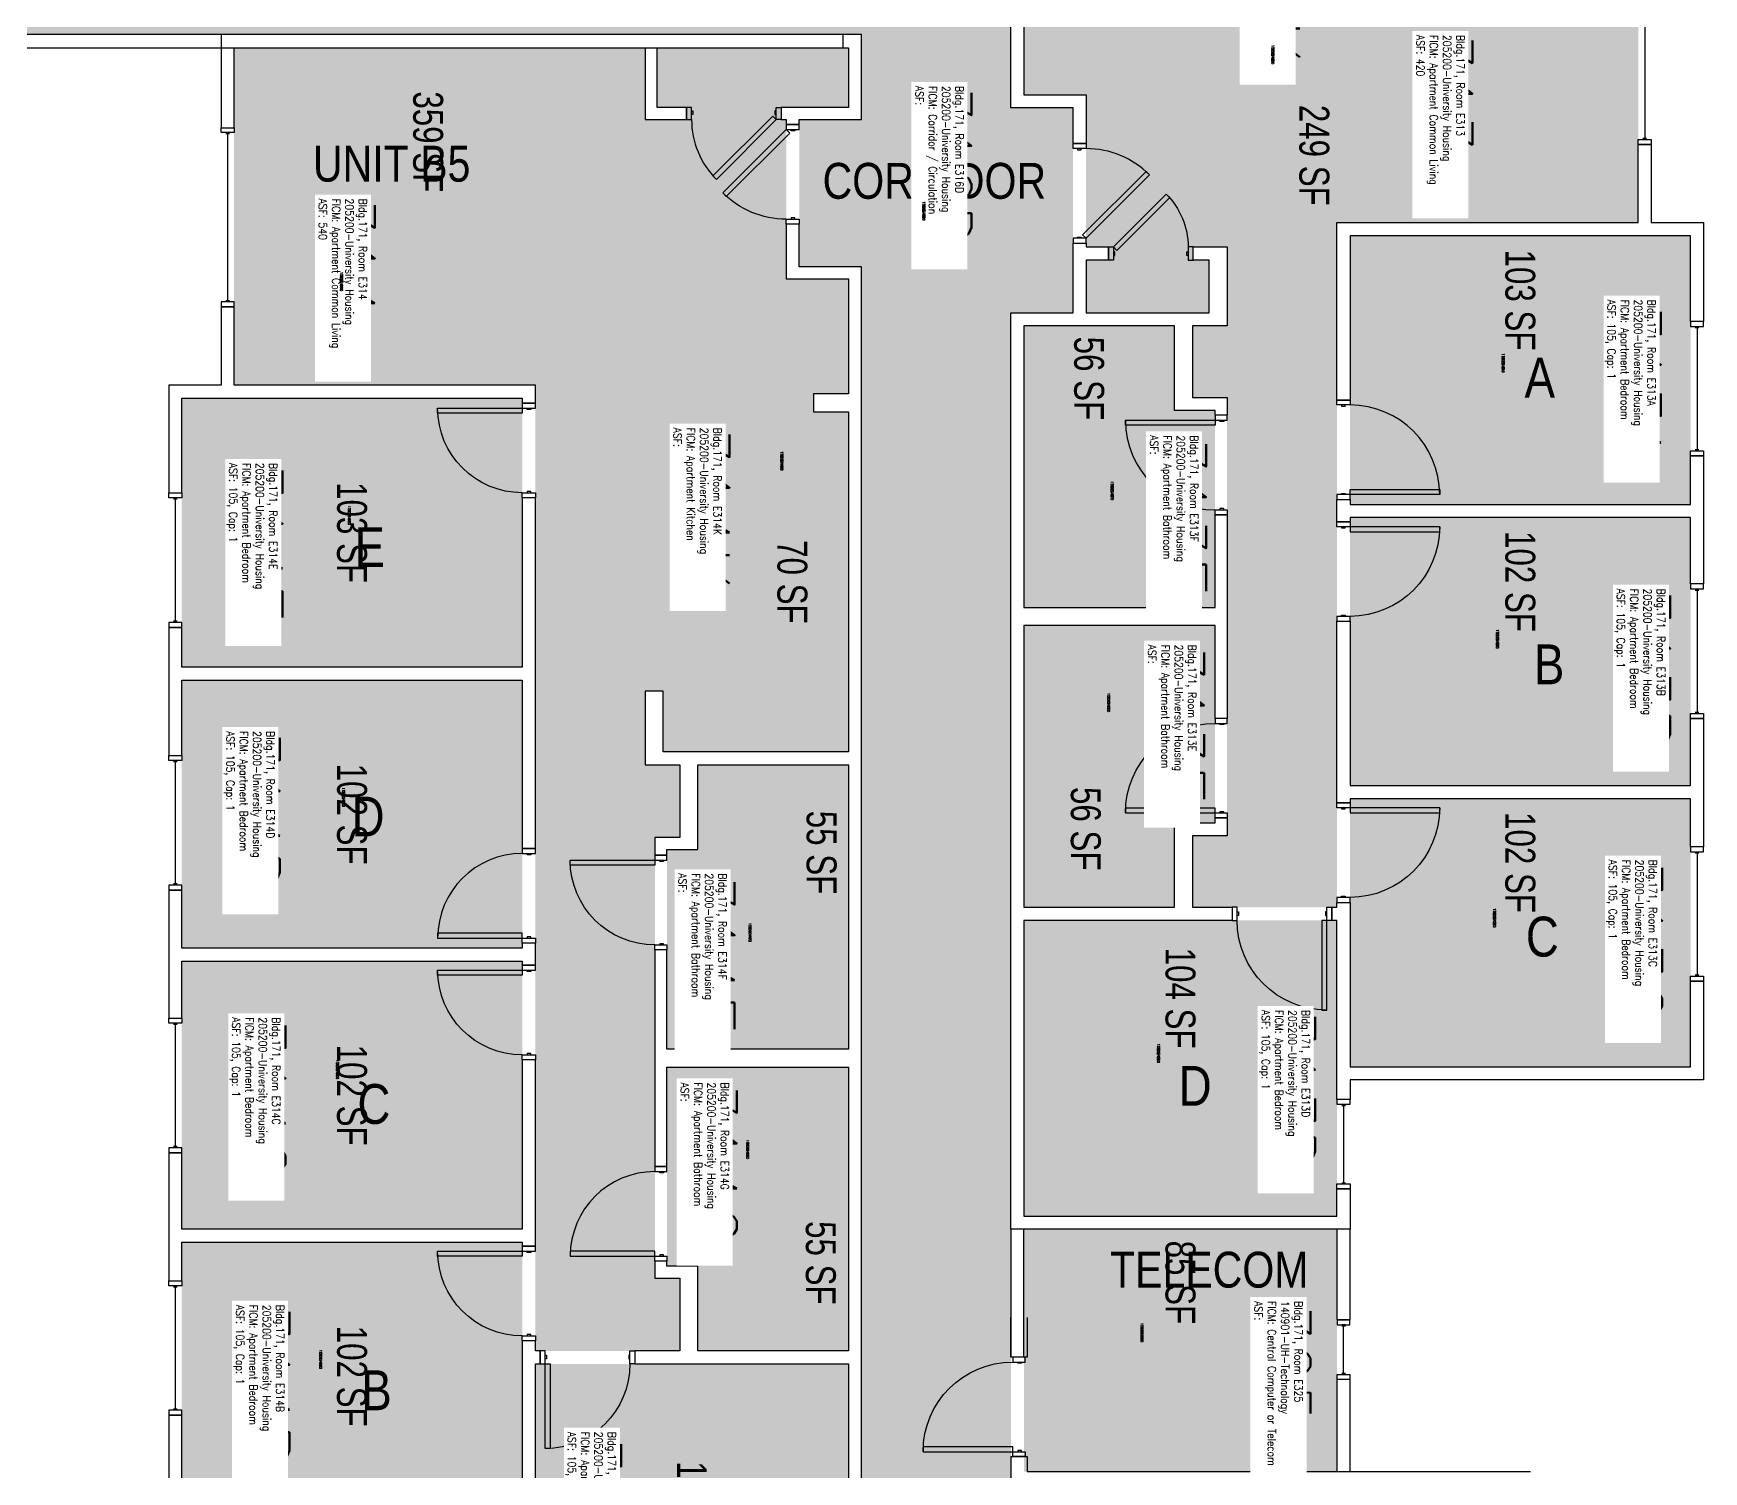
# Model space of a CAD drawing. Header units: inches. Extents: x 9163 to 12690, y -254 to 1288.
# Drawn here: x 12019 to 12690, y 372 to 950 of the extents above; entities that cross this region are included whole.
import ezdxf
from ezdxf.enums import TextEntityAlignment as Align

# ---------------------------------------------------------------- set-up
doc = ezdxf.new("R2010")
doc.units = ezdxf.units.IN
doc.header["$LTSCALE"] = 48
doc.header["$MEASUREMENT"] = 0
for name, color, linetype in [('A-AREA-IDEN', 1, 'Continuous'), ('A-DOOR', 2, 'Continuous'), ('A-GLAZ', 1, 'Continuous'), ('A-IDEN-RNUM', 7, 'Continuous'), ('A-IDEN-SNUM', 4, 'Continuous'), ('A-IDEN-VNUM', 4, 'Continuous'), ('A-Wall', 5, 'Continuous'), ('AREA-TEXT', 3, 'Continuous'), ('Rooms-Category-Color', 7, 'Continuous'), ('Rooms-College-Color', 7, 'Continuous'), ('Rooms-Department-Color', 7, 'Continuous'), ('Rooms-Division-Color', 7, 'Continuous'), ('Rooms-Information', 7, 'Continuous')]:
    doc.layers.add(name, color=color, linetype=linetype)
doc.styles.add('AREA', font='arial.ttf', dxfattribs={"width": 0.75, "height": 12})
doc.styles.add('ROOMSNUMBER', font='txt.shx', dxfattribs={"height": 0.03})
doc.styles.add('ROOMVNUMBER', font='simplex.shx', dxfattribs={"width": 0.85})
doc.styles.get("Standard").update_dxf_attribs({"font": 'ARIALN.TTF'})

msp = doc.modelspace()

# ---------------------------------------------------------------- hatches: boundary and pattern name
h = msp.add_hatch()
h.set_pattern_fill('ANSI31', color=256, style=0)
h.set_pattern_definition([(45, (13062.42635, 410.27494), (0.088388348, -0.088388348), [])])
h.paths.add_polyline_path([(12478.48, 741.74), (12478.48, 800.48), (12469.27, 800.48), (12469.27, 741.74)], flags=9)
at = {"layer": 'Rooms-Category-Color', "true_color": 0xadadad}
msp.add_hatch(color=253, dxfattribs=at).paths.add_polyline_path([(11567.83, 1009.26), (11567.83, 967.26), (11573.08, 967.26), (11573.08, 955.26), (11586.08, 955.26), (11586.08, 949.26), (11718.14, 949.26), (11718.14, 925.25), (11979.46, 925.25), (11979.46, 949.26), (12351.33, 949.26), (12351.33, 915.16), (12326.33, 915.16), (12326.33, 856.04), (12351.33, 856.04), (12351.33, 233.63), (12411.33, 233.63), (12411.33, 271.26), (12411.33, 837.54), (12436.33, 837.54), (12436.33, 919.86), (12411.33, 919.86), (12411.33, 1009.26), (12297.55, 1009.26), (12297.55, 1034.26), (12215.23, 1034.26), (12215.23, 1009.26), (12031.19, 1009.26), (12031.19, 1034.26), (11948.87, 1034.26), (11948.87, 1009.26)])
at = {"layer": 'Rooms-Category-Color', "true_color": 0x728ef3}
for points in [[(12416.58, 925.11), (12546.71, 925.11), (12546.71, 995.26), (12532.08, 995.26), (12532.08, 1009.26), (12416.58, 1009.26)], [(12546.71, 1009.26), (12546.71, 925.11), (12441.58, 925.11), (12441.58, 863.99), (12450.53, 863.99), (12450.53, 858.74), (12441.58, 858.74), (12441.58, 837.54), (12490.96, 837.54), (12490.96, 858.74), (12484.53, 858.74), (12484.53, 863.99), (12498.21, 863.99), (12498.21, 832.29), (12484.33, 832.29), (12484.33, 803.54), (12498.21, 803.54), (12498.21, 627.51), (12484.33, 627.51), (12484.33, 598.76), (12542.33, 598.76), (12542.33, 873.76), (12663.33, 873.76), (12663.33, 1009.26)], [(12220.33, 420.63), (12220.33, 808.51), (12099.33, 808.51), (12099.33, 944.01), (12264.46, 944.01), (12264.46, 915.16), (12281.08, 915.16), (12281.08, 920.04), (12269.33, 920.04), (12269.33, 944.01), (12346.08, 944.01), (12346.08, 920.04), (12319.08, 920.04), (12319.08, 915.16), (12321.08, 915.16), (12321.08, 851.16), (12346.08, 851.16), (12346.08, 804.96), (12332.08, 804.96), (12332.08, 797.71), (12271.72, 797.71), (12271.72, 685.59), (12264.47, 685.59), (12264.47, 655.96), (12278.33, 655.96), (12278.33, 626.83), (12268.33, 626.83), (12268.33, 449.76), (12278.33, 449.76), (12278.33, 420.63)], [(12684.33, 760.51), (12684.33, 868.51), (12547.58, 868.51), (12547.58, 760.51), (12683.89, 760.52)], [(12416.58, 719.16), (12416.58, 832.29), (12477.08, 832.29), (12477.08, 798.29), (12493.33, 798.29), (12493.33, 719.15)], [(12078.33, 695.26), (12078.33, 803.26), (12215.08, 803.26), (12215.08, 695.26), (12078.77, 695.27)], [(12346.08, 797.71), (12346.08, 661.21), (12271.72, 661.21), (12271.72, 797.71)], [(12684.33, 647.63), (12684.33, 755.26), (12547.6, 755.27), (12547.58, 647.63), (12683.89, 647.64)], [(12493.33, 632.77), (12493.33, 711.9), (12416.58, 711.9), (12416.58, 598.77), (12477.08, 598.76), (12477.08, 632.76)], [(12078.33, 582.38), (12078.33, 690.01), (12215.07, 690.02), (12215.08, 582.38), (12078.77, 582.39)], [(12346.08, 541.77), (12346.08, 655.96), (12285.58, 655.96), (12285.58, 621.96), (12273.21, 621.96), (12273.21, 541.77)], [(12684.33, 642.38), (12684.33, 534.76), (12547.58, 534.76), (12547.6, 642.39), (12683.89, 642.39)], [(12416.58, 474.77), (12542.33, 474.76), (12542.33, 593.51), (12416.58, 593.51)], [(12078.33, 577.13), (12078.33, 469.51), (12215.08, 469.51), (12215.07, 577.14), (12078.77, 577.14)], [(12273.21, 454.63), (12273.21, 534.52), (12346.08, 534.52), (12346.08, 420.64), (12285.58, 420.62), (12285.58, 454.63)], [(12078.33, 464.26), (12078.33, 356.63), (12215.08, 356.63), (12215.07, 464.27), (12078.77, 464.27)], [(12346.08, 296.64), (12220.33, 296.63), (12220.33, 415.38), (12346.08, 415.38)]]:
    msp.add_hatch(color=171, dxfattribs=at).paths.add_polyline_path(points)
at = {"layer": 'Rooms-Category-Color', "true_color": 0xe3c5e1}
msp.add_hatch(color=254, dxfattribs=at).paths.add_polyline_path([(12416.58, 469.51), (12542.33, 469.51), (12542.33, 372.13), (12416.58, 372.13)])
at = {"layer": 'Rooms-College-Color', "true_color": 0xadadad}
for points in [[(11567.83, 1009.26), (11567.83, 967.26), (11573.08, 967.26), (11573.08, 955.26), (11586.08, 955.26), (11586.08, 949.26), (11718.14, 949.26), (11718.14, 925.25), (11979.46, 925.25), (11979.46, 949.26), (12351.33, 949.26), (12351.33, 915.16), (12326.33, 915.16), (12326.33, 856.04), (12351.33, 856.04), (12351.33, 233.63), (12411.33, 233.63), (12411.33, 271.26), (12411.33, 837.54), (12436.33, 837.54), (12436.33, 919.86), (12411.33, 919.86), (12411.33, 1009.26), (12297.55, 1009.26), (12297.55, 1034.26), (12215.23, 1034.26), (12215.23, 1009.26), (12031.19, 1009.26), (12031.19, 1034.26), (11948.87, 1034.26), (11948.87, 1009.26)], [(12416.58, 925.11), (12546.71, 925.11), (12546.71, 995.26), (12532.08, 995.26), (12532.08, 1009.26), (12416.58, 1009.26)], [(12546.71, 1009.26), (12546.71, 925.11), (12441.58, 925.11), (12441.58, 863.99), (12450.53, 863.99), (12450.53, 858.74), (12441.58, 858.74), (12441.58, 837.54), (12490.96, 837.54), (12490.96, 858.74), (12484.53, 858.74), (12484.53, 863.99), (12498.21, 863.99), (12498.21, 832.29), (12484.33, 832.29), (12484.33, 803.54), (12498.21, 803.54), (12498.21, 627.51), (12484.33, 627.51), (12484.33, 598.76), (12542.33, 598.76), (12542.33, 873.76), (12663.33, 873.76), (12663.33, 1009.26)], [(12220.33, 420.63), (12220.33, 808.51), (12099.33, 808.51), (12099.33, 944.01), (12264.46, 944.01), (12264.46, 915.16), (12281.08, 915.16), (12281.08, 920.04), (12269.33, 920.04), (12269.33, 944.01), (12346.08, 944.01), (12346.08, 920.04), (12319.08, 920.04), (12319.08, 915.16), (12321.08, 915.16), (12321.08, 851.16), (12346.08, 851.16), (12346.08, 804.96), (12332.08, 804.96), (12332.08, 797.71), (12271.72, 797.71), (12271.72, 685.59), (12264.47, 685.59), (12264.47, 655.96), (12278.33, 655.96), (12278.33, 626.83), (12268.33, 626.83), (12268.33, 449.76), (12278.33, 449.76), (12278.33, 420.63)], [(12684.33, 760.51), (12684.33, 868.51), (12547.58, 868.51), (12547.58, 760.51), (12683.89, 760.52)], [(12416.58, 719.16), (12416.58, 832.29), (12477.08, 832.29), (12477.08, 798.29), (12493.33, 798.29), (12493.33, 719.15)], [(12078.33, 695.26), (12078.33, 803.26), (12215.08, 803.26), (12215.08, 695.26), (12078.77, 695.27)], [(12346.08, 797.71), (12346.08, 661.21), (12271.72, 661.21), (12271.72, 797.71)], [(12684.33, 647.63), (12684.33, 755.26), (12547.6, 755.27), (12547.58, 647.63), (12683.89, 647.64)], [(12493.33, 632.77), (12493.33, 711.9), (12416.58, 711.9), (12416.58, 598.77), (12477.08, 598.76), (12477.08, 632.76)], [(12078.33, 582.38), (12078.33, 690.01), (12215.07, 690.02), (12215.08, 582.38), (12078.77, 582.39)], [(12346.08, 541.77), (12346.08, 655.96), (12285.58, 655.96), (12285.58, 621.96), (12273.21, 621.96), (12273.21, 541.77)], [(12684.33, 642.38), (12684.33, 534.76), (12547.58, 534.76), (12547.6, 642.39), (12683.89, 642.39)], [(12416.58, 474.77), (12542.33, 474.76), (12542.33, 593.51), (12416.58, 593.51)], [(12078.33, 577.13), (12078.33, 469.51), (12215.08, 469.51), (12215.07, 577.14), (12078.77, 577.14)], [(12273.21, 454.63), (12273.21, 534.52), (12346.08, 534.52), (12346.08, 420.64), (12285.58, 420.62), (12285.58, 454.63)], [(12078.33, 464.26), (12078.33, 356.63), (12215.08, 356.63), (12215.07, 464.27), (12078.77, 464.27)], [(12416.58, 469.51), (12542.33, 469.51), (12542.33, 372.13), (12416.58, 372.13)], [(12346.08, 296.64), (12220.33, 296.63), (12220.33, 415.38), (12346.08, 415.38)]]:
    msp.add_hatch(color=253, dxfattribs=at).paths.add_polyline_path(points)
at = {"layer": 'Rooms-Department-Color', "true_color": 0xacacac}
msp.add_hatch(color=253, dxfattribs=at).paths.add_polyline_path([(11567.83, 1009.26), (11567.83, 967.26), (11573.08, 967.26), (11573.08, 955.26), (11586.08, 955.26), (11586.08, 949.26), (11718.14, 949.26), (11718.14, 925.25), (11979.46, 925.25), (11979.46, 949.26), (12351.33, 949.26), (12351.33, 915.16), (12326.33, 915.16), (12326.33, 856.04), (12351.33, 856.04), (12351.33, 233.63), (12411.33, 233.63), (12411.33, 271.26), (12411.33, 837.54), (12436.33, 837.54), (12436.33, 919.86), (12411.33, 919.86), (12411.33, 1009.26), (12297.55, 1009.26), (12297.55, 1034.26), (12215.23, 1034.26), (12215.23, 1009.26), (12031.19, 1009.26), (12031.19, 1034.26), (11948.87, 1034.26), (11948.87, 1009.26)])
at = {"layer": 'Rooms-Department-Color', "true_color": 0x604aed}
for points in [[(12416.58, 925.11), (12546.71, 925.11), (12546.71, 995.26), (12532.08, 995.26), (12532.08, 1009.26), (12416.58, 1009.26)], [(12546.71, 1009.26), (12546.71, 925.11), (12441.58, 925.11), (12441.58, 863.99), (12450.53, 863.99), (12450.53, 858.74), (12441.58, 858.74), (12441.58, 837.54), (12490.96, 837.54), (12490.96, 858.74), (12484.53, 858.74), (12484.53, 863.99), (12498.21, 863.99), (12498.21, 832.29), (12484.33, 832.29), (12484.33, 803.54), (12498.21, 803.54), (12498.21, 627.51), (12484.33, 627.51), (12484.33, 598.76), (12542.33, 598.76), (12542.33, 873.76), (12663.33, 873.76), (12663.33, 1009.26)], [(12220.33, 420.63), (12220.33, 808.51), (12099.33, 808.51), (12099.33, 944.01), (12264.46, 944.01), (12264.46, 915.16), (12281.08, 915.16), (12281.08, 920.04), (12269.33, 920.04), (12269.33, 944.01), (12346.08, 944.01), (12346.08, 920.04), (12319.08, 920.04), (12319.08, 915.16), (12321.08, 915.16), (12321.08, 851.16), (12346.08, 851.16), (12346.08, 804.96), (12332.08, 804.96), (12332.08, 797.71), (12271.72, 797.71), (12271.72, 685.59), (12264.47, 685.59), (12264.47, 655.96), (12278.33, 655.96), (12278.33, 626.83), (12268.33, 626.83), (12268.33, 449.76), (12278.33, 449.76), (12278.33, 420.63)], [(12684.33, 760.51), (12684.33, 868.51), (12547.58, 868.51), (12547.58, 760.51), (12683.89, 760.52)], [(12416.58, 719.16), (12416.58, 832.29), (12477.08, 832.29), (12477.08, 798.29), (12493.33, 798.29), (12493.33, 719.15)], [(12078.33, 695.26), (12078.33, 803.26), (12215.08, 803.26), (12215.08, 695.26), (12078.77, 695.27)], [(12346.08, 797.71), (12346.08, 661.21), (12271.72, 661.21), (12271.72, 797.71)], [(12684.33, 647.63), (12684.33, 755.26), (12547.6, 755.27), (12547.58, 647.63), (12683.89, 647.64)], [(12493.33, 632.77), (12493.33, 711.9), (12416.58, 711.9), (12416.58, 598.77), (12477.08, 598.76), (12477.08, 632.76)], [(12078.33, 582.38), (12078.33, 690.01), (12215.07, 690.02), (12215.08, 582.38), (12078.77, 582.39)], [(12346.08, 541.77), (12346.08, 655.96), (12285.58, 655.96), (12285.58, 621.96), (12273.21, 621.96), (12273.21, 541.77)], [(12684.33, 642.38), (12684.33, 534.76), (12547.58, 534.76), (12547.6, 642.39), (12683.89, 642.39)], [(12416.58, 474.77), (12542.33, 474.76), (12542.33, 593.51), (12416.58, 593.51)], [(12078.33, 577.13), (12078.33, 469.51), (12215.08, 469.51), (12215.07, 577.14), (12078.77, 577.14)], [(12273.21, 454.63), (12273.21, 534.52), (12346.08, 534.52), (12346.08, 420.64), (12285.58, 420.62), (12285.58, 454.63)], [(12078.33, 464.26), (12078.33, 356.63), (12215.08, 356.63), (12215.07, 464.27), (12078.77, 464.27)], [(12416.58, 469.51), (12542.33, 469.51), (12542.33, 372.13), (12416.58, 372.13)], [(12346.08, 296.64), (12220.33, 296.63), (12220.33, 415.38), (12346.08, 415.38)]]:
    msp.add_hatch(color=173, dxfattribs=at).paths.add_polyline_path(points)
at = {"layer": 'Rooms-Division-Color', "true_color": 0xadadad}
msp.add_hatch(color=253, dxfattribs=at).paths.add_polyline_path([(11567.83, 1009.26), (11567.83, 967.26), (11573.08, 967.26), (11573.08, 955.26), (11586.08, 955.26), (11586.08, 949.26), (11718.14, 949.26), (11718.14, 925.25), (11979.46, 925.25), (11979.46, 949.26), (12351.33, 949.26), (12351.33, 915.16), (12326.33, 915.16), (12326.33, 856.04), (12351.33, 856.04), (12351.33, 233.63), (12411.33, 233.63), (12411.33, 271.26), (12411.33, 837.54), (12436.33, 837.54), (12436.33, 919.86), (12411.33, 919.86), (12411.33, 1009.26), (12297.55, 1009.26), (12297.55, 1034.26), (12215.23, 1034.26), (12215.23, 1009.26), (12031.19, 1009.26), (12031.19, 1034.26), (11948.87, 1034.26), (11948.87, 1009.26)])
at = {"layer": 'Rooms-Division-Color', "true_color": 0x604aed}
for points in [[(12416.58, 925.11), (12546.71, 925.11), (12546.71, 995.26), (12532.08, 995.26), (12532.08, 1009.26), (12416.58, 1009.26)], [(12546.71, 1009.26), (12546.71, 925.11), (12441.58, 925.11), (12441.58, 863.99), (12450.53, 863.99), (12450.53, 858.74), (12441.58, 858.74), (12441.58, 837.54), (12490.96, 837.54), (12490.96, 858.74), (12484.53, 858.74), (12484.53, 863.99), (12498.21, 863.99), (12498.21, 832.29), (12484.33, 832.29), (12484.33, 803.54), (12498.21, 803.54), (12498.21, 627.51), (12484.33, 627.51), (12484.33, 598.76), (12542.33, 598.76), (12542.33, 873.76), (12663.33, 873.76), (12663.33, 1009.26)], [(12220.33, 420.63), (12220.33, 808.51), (12099.33, 808.51), (12099.33, 944.01), (12264.46, 944.01), (12264.46, 915.16), (12281.08, 915.16), (12281.08, 920.04), (12269.33, 920.04), (12269.33, 944.01), (12346.08, 944.01), (12346.08, 920.04), (12319.08, 920.04), (12319.08, 915.16), (12321.08, 915.16), (12321.08, 851.16), (12346.08, 851.16), (12346.08, 804.96), (12332.08, 804.96), (12332.08, 797.71), (12271.72, 797.71), (12271.72, 685.59), (12264.47, 685.59), (12264.47, 655.96), (12278.33, 655.96), (12278.33, 626.83), (12268.33, 626.83), (12268.33, 449.76), (12278.33, 449.76), (12278.33, 420.63)], [(12684.33, 760.51), (12684.33, 868.51), (12547.58, 868.51), (12547.58, 760.51), (12683.89, 760.52)], [(12416.58, 719.16), (12416.58, 832.29), (12477.08, 832.29), (12477.08, 798.29), (12493.33, 798.29), (12493.33, 719.15)], [(12078.33, 695.26), (12078.33, 803.26), (12215.08, 803.26), (12215.08, 695.26), (12078.77, 695.27)], [(12346.08, 797.71), (12346.08, 661.21), (12271.72, 661.21), (12271.72, 797.71)], [(12684.33, 647.63), (12684.33, 755.26), (12547.6, 755.27), (12547.58, 647.63), (12683.89, 647.64)], [(12493.33, 632.77), (12493.33, 711.9), (12416.58, 711.9), (12416.58, 598.77), (12477.08, 598.76), (12477.08, 632.76)], [(12078.33, 582.38), (12078.33, 690.01), (12215.07, 690.02), (12215.08, 582.38), (12078.77, 582.39)], [(12346.08, 541.77), (12346.08, 655.96), (12285.58, 655.96), (12285.58, 621.96), (12273.21, 621.96), (12273.21, 541.77)], [(12684.33, 642.38), (12684.33, 534.76), (12547.58, 534.76), (12547.6, 642.39), (12683.89, 642.39)], [(12416.58, 474.77), (12542.33, 474.76), (12542.33, 593.51), (12416.58, 593.51)], [(12078.33, 577.13), (12078.33, 469.51), (12215.08, 469.51), (12215.07, 577.14), (12078.77, 577.14)], [(12273.21, 454.63), (12273.21, 534.52), (12346.08, 534.52), (12346.08, 420.64), (12285.58, 420.62), (12285.58, 454.63)], [(12078.33, 464.26), (12078.33, 356.63), (12215.08, 356.63), (12215.07, 464.27), (12078.77, 464.27)], [(12416.58, 469.51), (12542.33, 469.51), (12542.33, 372.13), (12416.58, 372.13)], [(12346.08, 296.64), (12220.33, 296.63), (12220.33, 415.38), (12346.08, 415.38)]]:
    msp.add_hatch(color=173, dxfattribs=at).paths.add_polyline_path(points)

# ---------------------------------------------------------------- linework, layer by layer
at = {"layer": 'A-DOOR'}
for points in [[(12283.08, 920.04), (12281.08, 920.04), (12281.08, 915.16), (12283.08, 915.16)], [(12317.08, 920.04), (12319.08, 920.04), (12319.08, 915.16), (12317.08, 915.16)], [(12283.08, 918.66), (12283.58, 918.66), (12283.58, 917.16), (12283.08, 917.16)], [(12317.08, 915.16), (12315.67, 916.58), (12291.63, 892.53), (12293.04, 891.12)], [(12317.08, 918.66), (12316.58, 918.66), (12316.58, 917.16), (12317.08, 917.16)], [(12326.33, 911.13), (12326.33, 913.13), (12321.08, 913.13), (12321.08, 911.13)], [(12321.08, 911.13), (12322.5, 909.72), (12297.04, 884.26), (12295.63, 885.68)], [(12324.58, 911.13), (12324.58, 910.63), (12323.08, 910.63), (12323.08, 911.13)], [(12436.33, 903.48), (12436.33, 905.48), (12441.58, 905.48), (12441.58, 903.48)], [(12438.08, 903.48), (12438.08, 902.98), (12439.58, 902.98), (12439.58, 903.48)], [(12441.58, 867.48), (12440.17, 868.89), (12465.62, 894.35), (12467.04, 892.93)], [(12452.53, 863.99), (12453.95, 862.57), (12475.16, 883.79), (12473.75, 885.2)], [(12326.33, 875.13), (12326.33, 873.13), (12321.08, 873.13), (12321.08, 875.13)], [(12324.58, 875.13), (12324.58, 875.63), (12323.08, 875.63), (12323.08, 875.13)], [(12436.33, 867.48), (12436.33, 865.48), (12441.58, 865.48), (12441.58, 867.48)], [(12438.08, 867.48), (12438.08, 867.98), (12439.58, 867.98), (12439.58, 867.48)], [(12452.53, 858.74), (12450.53, 858.74), (12450.53, 863.99), (12452.53, 863.99)], [(12452.53, 860.49), (12453.03, 860.49), (12453.03, 861.99), (12452.53, 861.99)], [(12482.53, 860.49), (12482.03, 860.49), (12482.03, 861.99), (12482.53, 861.99)], [(12482.53, 858.74), (12484.53, 858.74), (12484.53, 863.99), (12482.53, 863.99)], [(12215.08, 799.26), (12215.08, 797.26), (12181.08, 797.26), (12181.08, 799.26)], [(12220.33, 799.26), (12220.33, 801.26), (12215.08, 801.26), (12215.08, 799.26)], [(12218.58, 799.26), (12218.58, 798.76), (12217.08, 798.76), (12217.08, 799.26)], [(12542.33, 800.51), (12542.33, 802.51), (12547.58, 802.51), (12547.58, 800.51)], [(12544.08, 800.51), (12544.08, 800.01), (12545.58, 800.01), (12545.58, 800.51)], [(12493.33, 794.4), (12493.33, 792.4), (12457.33, 792.4), (12457.33, 794.4)], [(12498.21, 794.4), (12498.21, 796.4), (12493.33, 796.4), (12493.33, 794.4)], [(12496.83, 794.4), (12496.83, 793.9), (12495.33, 793.9), (12495.33, 794.4)], [(12220.33, 765.26), (12220.33, 763.26), (12215.08, 763.26), (12215.08, 765.26)], [(12218.58, 765.26), (12218.58, 765.76), (12217.08, 765.76), (12217.08, 765.26)], [(12544.08, 764.51), (12544.08, 765.01), (12545.58, 765.01), (12545.58, 764.51)], [(12547.58, 764.51), (12547.58, 766.51), (12583.58, 766.51), (12583.58, 764.51)], [(12498.21, 758.4), (12498.21, 756.4), (12493.33, 756.4), (12493.33, 758.4)], [(12496.83, 758.4), (12496.83, 758.9), (12495.33, 758.9), (12495.33, 758.4)], [(12542.33, 764.51), (12542.33, 762.51), (12547.58, 762.51), (12547.58, 764.51)], [(12542.33, 751.63), (12542.33, 753.63), (12547.58, 753.63), (12547.58, 751.63)], [(12544.08, 751.63), (12544.08, 751.13), (12545.58, 751.13), (12545.58, 751.63)], [(12547.58, 751.63), (12547.58, 749.63), (12583.58, 749.63), (12583.58, 751.63)], [(12542.33, 715.63), (12542.33, 713.63), (12547.58, 713.63), (12547.58, 715.63)], [(12544.08, 715.63), (12544.08, 716.13), (12545.58, 716.13), (12545.58, 715.63)], [(12498.21, 672.65), (12498.21, 674.65), (12493.33, 674.65), (12493.33, 672.65)], [(12496.83, 672.65), (12496.83, 672.15), (12495.33, 672.15), (12495.33, 672.65)], [(12493.33, 636.65), (12493.33, 638.65), (12457.33, 638.65), (12457.33, 636.65)], [(12542.33, 638.76), (12542.33, 640.76), (12547.58, 640.76), (12547.58, 638.76)], [(12544.08, 638.76), (12544.08, 638.26), (12545.58, 638.26), (12545.58, 638.76)], [(12547.58, 638.76), (12547.58, 636.76), (12583.58, 636.76), (12583.58, 638.76)], [(12498.21, 636.65), (12498.21, 634.65), (12493.33, 634.65), (12493.33, 636.65)], [(12496.83, 636.65), (12496.83, 637.15), (12495.33, 637.15), (12495.33, 636.65)], [(12220.33, 620.38), (12220.33, 622.38), (12215.08, 622.38), (12215.08, 620.38)], [(12218.58, 620.38), (12218.58, 619.88), (12217.08, 619.88), (12217.08, 620.38)], [(12268.33, 617.66), (12268.33, 615.66), (12234.33, 615.66), (12234.33, 617.66)], [(12273.21, 617.66), (12273.21, 619.66), (12268.33, 619.66), (12268.33, 617.66)], [(12271.83, 617.66), (12271.83, 617.16), (12270.33, 617.16), (12270.33, 617.66)], [(12502.21, 598.76), (12500.21, 598.76), (12500.21, 593.51), (12502.21, 593.51)], [(12538.21, 598.76), (12540.21, 598.76), (12540.21, 593.51), (12538.21, 593.51)], [(12542.33, 602.76), (12542.33, 600.76), (12547.58, 600.76), (12547.58, 602.76)], [(12544.08, 602.76), (12544.08, 603.26), (12545.58, 603.26), (12545.58, 602.76)], [(12502.21, 597.01), (12502.71, 597.01), (12502.71, 595.51), (12502.21, 595.51)], [(12538.21, 593.51), (12536.21, 593.51), (12536.21, 557.51), (12538.21, 557.51)], [(12538.21, 597.01), (12537.71, 597.01), (12537.71, 595.51), (12538.21, 595.51)], [(12215.08, 586.38), (12215.08, 588.38), (12181.08, 588.38), (12181.08, 586.38)], [(12220.33, 586.38), (12220.33, 584.38), (12215.08, 584.38), (12215.08, 586.38)], [(12218.58, 586.38), (12218.58, 586.88), (12217.08, 586.88), (12217.08, 586.38)], [(12273.21, 583.66), (12273.21, 581.66), (12268.33, 581.66), (12268.33, 583.66)], [(12271.83, 583.66), (12271.83, 584.16), (12270.33, 584.16), (12270.33, 583.66)], [(12215.08, 573.51), (12215.08, 571.51), (12181.08, 571.51), (12181.08, 573.51)], [(12220.33, 573.51), (12220.33, 575.51), (12215.08, 575.51), (12215.08, 573.51)], [(12218.58, 573.51), (12218.58, 573.01), (12217.08, 573.01), (12217.08, 573.51)], [(12220.33, 539.51), (12220.33, 537.51), (12215.08, 537.51), (12215.08, 539.51)], [(12218.58, 539.51), (12218.58, 540.01), (12217.08, 540.01), (12217.08, 539.51)], [(12273.21, 492.63), (12273.21, 494.63), (12268.33, 494.63), (12268.33, 492.63)], [(12271.83, 492.63), (12271.83, 492.13), (12270.33, 492.13), (12270.33, 492.63)], [(12215.08, 460.63), (12215.08, 458.63), (12181.08, 458.63), (12181.08, 460.63)], [(12220.33, 460.63), (12220.33, 462.63), (12215.08, 462.63), (12215.08, 460.63)], [(12218.58, 460.63), (12218.58, 460.13), (12217.08, 460.13), (12217.08, 460.63)], [(12268.33, 458.63), (12268.33, 460.63), (12234.33, 460.63), (12234.33, 458.63)], [(12273.21, 458.63), (12273.21, 456.63), (12268.33, 456.63), (12268.33, 458.63)], [(12271.83, 458.63), (12271.83, 459.13), (12270.33, 459.13), (12270.33, 458.63)], [(12220.33, 426.63), (12220.33, 424.63), (12215.08, 424.63), (12215.08, 426.63)], [(12218.58, 426.63), (12218.58, 427.13), (12217.08, 427.13), (12217.08, 426.63)], [(12224.33, 420.63), (12222.33, 420.63), (12222.33, 415.38), (12224.33, 415.38)], [(12224.33, 418.88), (12224.83, 418.88), (12224.83, 417.38), (12224.33, 417.38)], [(12258.33, 418.88), (12257.83, 418.88), (12257.83, 417.38), (12258.33, 417.38)], [(12258.33, 420.63), (12260.33, 420.63), (12260.33, 415.38), (12258.33, 415.38)], [(12417.08, 416.13), (12417.08, 418.13), (12412.08, 418.13), (12412.08, 416.13)], [(12415.58, 416.13), (12415.58, 415.63), (12414.08, 415.63), (12414.08, 416.13)], [(12224.33, 415.38), (12226.33, 415.38), (12226.33, 381.38), (12224.33, 381.38)], [(12412.08, 380.13), (12412.08, 382.13), (12376.08, 382.13), (12376.08, 380.13)], [(12417.08, 380.13), (12417.08, 378.13), (12412.08, 378.13), (12412.08, 380.13)], [(12415.58, 380.13), (12415.58, 380.63), (12414.08, 380.63), (12414.08, 380.13)]]:
    msp.add_lwpolyline(points, close=True, dxfattribs=at)
for centre, radius, start, end in [((12317.08, 915.16), 34, 180, 225), ((12441.58, 867.48), 36, 45, 90), ((12547.58, 764.51), 36, 0, 90), ((12493.33, 794.4), 36, 180, 270), ((12215.08, 586.38), 34, 90, 180), ((12268.33, 458.63), 34, 90, 180)]:
    msp.add_arc(centre, radius, start, end, dxfattribs=at)
at = {"layer": 'A-DOOR', "extrusion": (0, 0, -1)}
for centre, radius, start, end in [((-12321.08, 911.13), 36, 270, 315), ((-12452.53, 863.99), 30, 135, 180), ((-12215.08, 799.26), 34, 270, 0), ((-12547.58, 751.63), 36, 180, 270), ((-12493.33, 636.65), 36, 0, 90), ((-12547.58, 638.76), 36, 180, 270), ((-12268.33, 617.66), 34, 270, 0), ((-12538.21, 593.51), 36, 270, 0), ((-12215.08, 573.51), 34, 270, 0), ((-12215.08, 460.63), 34, 270, 0), ((-12412.08, 380.13), 36, 360, 90), ((-12224.33, 415.38), 34, 180, 270)]:
    msp.add_arc(centre, radius, start, end, dxfattribs=at)
at = {"layer": 'A-GLAZ'}
for p, q in [((12665.96, 974.64), (12665.96, 907.64)), ((12097.46, 909.39), (12095.96, 909.39)), ((12096.71, 909.39), (12096.71, 842.39)), ((12665.21, 907.64), (12666.71, 907.64)), ((12097.46, 842.39), (12095.96, 842.39)), ((12686.21, 831.6), (12687.71, 831.6)), ((12686.96, 831.6), (12686.96, 782.6)), ((12686.21, 782.6), (12687.71, 782.6)), ((12076.46, 762.67), (12074.96, 762.67)), ((12075.71, 762.67), (12075.71, 713.67)), ((12686.21, 726.13), (12687.71, 726.13)), ((12686.96, 726.13), (12686.96, 677.13)), ((12076.46, 713.67), (12074.96, 713.67)), ((12686.21, 677.13), (12687.71, 677.13)), ((12076.46, 657.19), (12074.96, 657.19)), ((12075.71, 657.19), (12075.71, 608.19)), ((12686.21, 620.61), (12687.71, 620.61)), ((12686.96, 620.61), (12686.96, 571.61)), ((12076.46, 608.19), (12074.96, 608.19)), ((12686.21, 571.61), (12687.71, 571.61)), ((12076.46, 551.69), (12074.96, 551.69)), ((12075.71, 551.69), (12075.71, 502.69)), ((12544.21, 519.14), (12545.71, 519.14)), ((12544.96, 519.14), (12544.96, 488.14)), ((12076.46, 502.69), (12074.96, 502.69)), ((12544.21, 488.14), (12545.71, 488.14)), ((12076.46, 446.27), (12074.96, 446.27)), ((12075.71, 446.27), (12075.71, 397.27)), ((12547.46, 433.13), (12542.46, 433.13)), ((12542.46, 433.13), (12542.46, 431.13)), ((12542.46, 431.13), (12547.46, 431.13)), ((12545.71, 431.13), (12544.21, 431.13)), ((12544.21, 430.63), (12545.71, 430.63)), ((12544.96, 411.63), (12544.96, 430.63)), ((12547.46, 431.13), (12547.46, 433.13)), ((12542.46, 409.13), (12542.46, 411.13)), ((12542.46, 411.13), (12547.46, 411.13)), ((12544.21, 411.63), (12545.71, 411.63)), ((12544.21, 411.13), (12545.71, 411.13)), ((12547.46, 411.13), (12547.46, 409.13)), ((12547.46, 409.13), (12542.46, 409.13)), ((12076.46, 397.27), (12074.96, 397.27))]:
    msp.add_line(p, q, dxfattribs=at)
for points in [[(12094.08, 909.89), (12094.08, 911.89), (12099.33, 911.89), (12099.33, 909.89)], [(12668.58, 907.14), (12668.58, 905.14), (12663.33, 905.14), (12663.33, 907.14)], [(12094.08, 841.89), (12094.08, 839.89), (12099.33, 839.89), (12099.33, 841.89)], [(12689.58, 832.1), (12689.58, 834.1), (12684.33, 834.1), (12684.33, 832.1)], [(12689.58, 782.1), (12689.58, 780.1), (12684.33, 780.1), (12684.33, 782.1)], [(12073.08, 763.17), (12073.08, 765.17), (12078.33, 765.17), (12078.33, 763.17)], [(12689.58, 726.63), (12689.58, 728.63), (12684.33, 728.63), (12684.33, 726.63)], [(12073.08, 713.17), (12073.08, 711.17), (12078.33, 711.17), (12078.33, 713.17)], [(12689.58, 676.63), (12689.58, 674.63), (12684.33, 674.63), (12684.33, 676.63)], [(12073.08, 657.69), (12073.08, 659.69), (12078.33, 659.69), (12078.33, 657.69)], [(12689.58, 621.11), (12689.58, 623.11), (12684.33, 623.11), (12684.33, 621.11)], [(12073.08, 607.69), (12073.08, 605.69), (12078.33, 605.69), (12078.33, 607.69)], [(12689.58, 571.11), (12689.58, 569.11), (12684.33, 569.11), (12684.33, 571.11)], [(12073.08, 552.19), (12073.08, 554.19), (12078.33, 554.19), (12078.33, 552.19)], [(12547.58, 519.64), (12547.58, 521.64), (12542.33, 521.64), (12542.33, 519.64)], [(12073.08, 502.19), (12073.08, 500.19), (12078.33, 500.19), (12078.33, 502.19)], [(12547.58, 487.64), (12547.58, 485.64), (12542.33, 485.64), (12542.33, 487.64)], [(12073.08, 446.77), (12073.08, 448.77), (12078.33, 448.77), (12078.33, 446.77)], [(12073.08, 396.77), (12073.08, 394.77), (12078.33, 394.77), (12078.33, 396.77)]]:
    msp.add_lwpolyline(points, close=True, dxfattribs=at)
at = {"layer": 'A-Wall'}
for p, q in [((12411.33, 919.86), (12411.33, 1014.51)), ((12416.58, 1009.26), (12416.58, 925.11)), ((12343.97, 949.26), (11979.46, 949.26)), ((12094.08, 949.26), (12094.08, 911.89)), ((12351.33, 949.26), (12094.08, 949.26)), ((12343.97, 944.01), (12343.97, 949.26)), ((12351.33, 915.16), (12351.33, 949.26)), ((11984.71, 944.01), (12343.97, 944.01)), ((12099.33, 911.89), (12099.33, 944.01)), ((12099.33, 944.01), (12264.46, 944.01)), ((12264.46, 944.01), (12264.46, 915.16)), ((12269.33, 920.04), (12269.33, 944.01)), ((12269.33, 944.01), (12346.08, 944.01)), ((12346.08, 944.01), (12346.08, 920.04)), ((12281.08, 920.04), (12269.33, 920.04)), ((12281.08, 915.16), (12281.08, 920.04)), ((12346.08, 920.04), (12319.08, 920.04)), ((12319.08, 920.04), (12319.08, 915.16)), ((12436.33, 919.86), (12411.33, 919.86)), ((12416.58, 925.11), (12441.58, 925.11)), ((12436.33, 905.48), (12436.33, 919.86)), ((12441.58, 925.11), (12441.58, 905.48)), ((12264.46, 915.16), (12281.08, 915.16)), ((12319.08, 915.16), (12321.08, 915.16)), ((12321.08, 915.16), (12321.08, 913.13)), ((12321.08, 913.13), (12326.33, 913.13)), ((12326.33, 915.16), (12351.33, 915.16)), ((12326.33, 913.13), (12326.33, 915.16)), ((12094.08, 911.89), (12099.33, 911.89)), ((12441.58, 905.48), (12436.33, 905.48)), ((12663.33, 873.76), (12663.33, 905.14)), ((12663.33, 905.14), (12668.58, 905.14)), ((12668.58, 905.14), (12668.58, 873.76)), ((12321.08, 873.13), (12321.08, 851.16)), ((12326.33, 873.13), (12321.08, 873.13)), ((12326.33, 856.04), (12326.33, 873.13)), ((12542.33, 873.76), (12663.33, 873.76)), ((12542.33, 802.51), (12542.33, 873.76)), ((12668.58, 873.76), (12689.58, 873.76)), ((12689.58, 873.76), (12689.58, 834.1)), ((12436.33, 837.54), (12436.33, 865.48)), ((12436.33, 865.48), (12441.58, 865.48)), ((12441.58, 865.48), (12441.58, 863.99)), ((12684.33, 868.51), (12547.58, 868.51)), ((12547.58, 868.51), (12547.58, 802.51)), ((12684.33, 834.1), (12684.33, 868.51)), ((12441.58, 863.99), (12450.53, 863.99)), ((12450.53, 858.74), (12441.58, 858.74)), ((12441.58, 858.74), (12441.58, 837.54)), ((12450.53, 863.99), (12450.53, 858.74)), ((12484.53, 863.99), (12498.21, 863.99)), ((12484.53, 858.74), (12484.53, 863.99)), ((12490.96, 858.74), (12484.53, 858.74)), ((12490.96, 837.54), (12490.96, 858.74)), ((12498.21, 863.99), (12498.21, 832.29)), ((12351.33, 856.04), (12326.33, 856.04)), ((12351.33, 420.01), (12351.33, 856.04)), ((12321.08, 851.16), (12346.08, 851.16)), ((12346.08, 851.16), (12346.08, 804.96)), ((12094.08, 839.89), (12094.08, 808.51)), ((12099.33, 839.89), (12094.08, 839.89)), ((12099.33, 808.51), (12099.33, 839.89)), ((12411.33, 598.13), (12411.33, 837.54)), ((12411.33, 837.54), (12436.33, 837.54)), ((12416.58, 832.29), (12416.58, 719.15)), ((12477.08, 832.29), (12416.58, 832.29)), ((12441.58, 837.54), (12490.96, 837.54)), ((12477.08, 798.29), (12477.08, 832.29)), ((12484.33, 832.29), (12484.33, 803.54)), ((12498.21, 832.29), (12484.33, 832.29)), ((12689.58, 834.1), (12684.33, 834.1)), ((12073.08, 808.51), (12073.08, 765.17)), ((12094.08, 808.51), (12073.08, 808.51)), ((12220.33, 808.51), (12099.33, 808.51)), ((12220.33, 801.26), (12220.33, 808.51)), ((12078.33, 765.17), (12078.33, 803.26)), ((12078.33, 803.26), (12215.08, 803.26)), ((12215.08, 803.26), (12215.08, 801.26)), ((12215.08, 801.26), (12220.33, 801.26)), ((12346.08, 804.96), (12332.08, 804.96)), ((12332.08, 804.96), (12332.08, 797.71)), ((12484.33, 803.54), (12498.21, 803.54)), ((12498.21, 803.54), (12498.21, 796.4)), ((12547.58, 802.51), (12542.33, 802.51)), ((12332.08, 797.71), (12346.08, 797.71)), ((12346.08, 797.71), (12346.08, 661.21)), ((12493.33, 798.29), (12477.08, 798.29)), ((12493.33, 796.4), (12493.33, 798.29)), ((12498.21, 796.4), (12493.33, 796.4)), ((12684.33, 760.51), (12684.33, 780.1)), ((12684.33, 780.1), (12689.58, 780.1)), ((12689.58, 780.1), (12689.58, 728.63)), ((12073.08, 765.17), (12078.33, 765.17)), ((12215.08, 763.26), (12215.08, 695.26)), ((12220.33, 763.26), (12215.08, 763.26)), ((12220.33, 622.38), (12220.33, 763.26)), ((12542.33, 753.63), (12542.33, 762.51)), ((12542.33, 762.51), (12547.58, 762.51)), ((12547.58, 762.51), (12547.58, 760.51)), ((12547.58, 760.51), (12684.33, 760.51)), ((12493.33, 719.15), (12493.33, 756.4)), ((12493.33, 756.4), (12498.21, 756.4)), ((12498.21, 756.4), (12498.21, 674.65)), ((12547.58, 753.63), (12542.33, 753.63)), ((12684.33, 755.26), (12547.58, 755.26)), ((12547.58, 755.26), (12547.58, 753.63)), ((12684.33, 728.63), (12684.33, 755.26)), ((12689.58, 728.63), (12684.33, 728.63)), ((12416.58, 719.15), (12493.33, 719.15)), ((12073.08, 711.17), (12073.08, 659.69)), ((12078.33, 711.17), (12073.08, 711.17)), ((12078.33, 695.26), (12078.33, 711.17)), ((12493.33, 711.9), (12416.58, 711.9)), ((12416.58, 711.9), (12416.58, 598.76)), ((12493.33, 674.65), (12493.33, 711.9)), ((12542.33, 640.76), (12542.33, 713.63)), ((12542.33, 713.63), (12547.58, 713.63)), ((12547.58, 713.63), (12547.58, 647.63)), ((12215.08, 695.26), (12078.33, 695.26)), ((12078.33, 659.69), (12078.33, 690.01)), ((12078.33, 690.01), (12215.08, 690.01)), ((12215.08, 690.01), (12215.08, 622.38)), ((12271.72, 685.59), (12264.47, 685.59)), ((12264.47, 685.59), (12264.47, 655.96)), ((12271.72, 661.21), (12271.72, 685.59)), ((12498.21, 674.65), (12493.33, 674.65)), ((12684.33, 647.63), (12684.33, 674.63)), ((12684.33, 674.63), (12689.58, 674.63)), ((12689.58, 674.63), (12689.58, 623.11)), ((12073.08, 659.69), (12078.33, 659.69)), ((12346.08, 661.21), (12271.72, 661.21)), ((12264.47, 655.96), (12278.33, 655.96)), ((12278.33, 655.96), (12278.33, 626.83)), ((12285.58, 621.96), (12285.58, 655.96)), ((12285.58, 655.96), (12346.08, 655.96)), ((12346.08, 655.96), (12346.08, 541.77)), ((12547.58, 647.63), (12684.33, 647.63)), ((12547.58, 640.76), (12542.33, 640.76)), ((12684.33, 642.38), (12547.58, 642.38)), ((12547.58, 642.38), (12547.58, 640.76)), ((12684.33, 623.11), (12684.33, 642.38)), ((12477.08, 632.76), (12493.33, 632.76)), ((12477.08, 598.76), (12477.08, 632.76)), ((12493.33, 632.76), (12493.33, 634.65)), ((12493.33, 634.65), (12498.21, 634.65)), ((12498.21, 634.65), (12498.21, 627.51)), ((12268.33, 626.83), (12268.33, 619.66)), ((12278.33, 626.83), (12268.33, 626.83)), ((12498.21, 627.51), (12484.33, 627.51)), ((12484.33, 627.51), (12484.33, 598.76)), ((12215.08, 622.38), (12220.33, 622.38)), ((12268.33, 619.66), (12273.21, 619.66)), ((12273.21, 619.66), (12273.21, 621.96)), ((12273.21, 621.96), (12285.58, 621.96)), ((12689.58, 623.11), (12684.33, 623.11)), ((12078.33, 605.69), (12073.08, 605.69)), ((12073.08, 605.69), (12073.08, 554.19)), ((12078.33, 582.38), (12078.33, 605.69)), ((12411.33, 469.51), (12411.33, 598.13)), ((12416.58, 598.76), (12477.08, 598.76)), ((12484.33, 598.76), (12497.58, 598.76)), ((12497.58, 598.76), (12500.21, 598.76)), ((12500.21, 598.76), (12500.21, 593.51)), ((12540.21, 598.76), (12542.33, 598.76)), ((12540.21, 593.51), (12540.21, 598.76)), ((12542.33, 598.76), (12542.33, 600.76)), ((12542.33, 600.76), (12547.58, 600.76)), ((12547.58, 600.76), (12547.58, 534.76)), ((12416.58, 593.51), (12416.58, 474.76)), ((12497.58, 593.51), (12416.58, 593.51)), ((12500.21, 593.51), (12497.58, 593.51)), ((12542.33, 593.51), (12540.21, 593.51)), ((12542.33, 530.13), (12542.33, 593.51)), ((12220.33, 584.38), (12215.08, 584.38)), ((12215.08, 584.38), (12215.08, 582.38)), ((12220.33, 575.51), (12220.33, 584.38)), ((12215.08, 582.38), (12078.33, 582.38)), ((12078.33, 554.19), (12078.33, 577.13)), ((12078.33, 577.13), (12215.08, 577.13)), ((12215.08, 577.13), (12215.08, 575.51)), ((12268.33, 581.66), (12268.33, 494.63)), ((12273.21, 581.66), (12268.33, 581.66)), ((12273.21, 541.77), (12273.21, 581.66)), ((12215.08, 575.51), (12220.33, 575.51)), ((12684.33, 534.76), (12684.33, 569.11)), ((12684.33, 569.11), (12689.58, 569.11)), ((12689.58, 569.11), (12689.58, 529.51)), ((12073.08, 554.19), (12078.33, 554.19)), ((12215.08, 537.51), (12215.08, 469.51)), ((12220.33, 537.51), (12215.08, 537.51)), ((12220.33, 462.63), (12220.33, 537.51)), ((12346.08, 541.77), (12273.21, 541.77)), ((12273.21, 494.63), (12273.21, 534.52)), ((12273.21, 534.52), (12346.08, 534.52)), ((12346.08, 534.52), (12346.08, 420.63)), ((12542.33, 521.64), (12542.33, 530.13)), ((12547.58, 534.76), (12684.33, 534.76)), ((12689.58, 529.51), (12547.58, 529.51)), ((12547.58, 529.51), (12547.58, 521.64)), ((12547.58, 521.64), (12542.33, 521.64)), ((12078.33, 500.19), (12073.08, 500.19)), ((12073.08, 500.19), (12073.08, 448.77)), ((12078.33, 469.51), (12078.33, 500.19)), ((12268.33, 494.63), (12273.21, 494.63)), ((12542.33, 474.76), (12542.33, 485.64)), ((12542.33, 485.64), (12547.58, 485.64)), ((12547.58, 485.64), (12547.58, 469.51)), ((12416.58, 474.76), (12542.33, 474.76)), ((12215.08, 469.51), (12078.33, 469.51)), ((12078.33, 464.26), (12215.08, 464.26)), ((12078.33, 448.77), (12078.33, 464.26)), ((12215.08, 464.26), (12215.08, 462.63)), ((12416.58, 469.51), (12411.33, 469.51)), ((12411.33, 469.51), (12411.33, 418.13)), ((12547.58, 469.51), (12411.33, 469.51)), ((12416.58, 418.13), (12416.58, 469.51)), ((12542.33, 469.51), (12542.33, 433.13)), ((12547.58, 469.51), (12542.33, 469.51)), ((12547.58, 433.13), (12547.58, 469.51)), ((12215.08, 462.63), (12220.33, 462.63)), ((12268.33, 456.63), (12268.33, 449.76)), ((12273.21, 456.63), (12268.33, 456.63)), ((12273.21, 454.63), (12273.21, 456.63)), ((12268.33, 449.76), (12278.33, 449.76)), ((12285.58, 454.63), (12273.21, 454.63)), ((12278.33, 449.76), (12278.33, 420.63)), ((12285.58, 420.63), (12285.58, 454.63)), ((12073.08, 448.77), (12078.33, 448.77)), ((12411.33, 418.13), (12411.33, 434.01)), ((12417.83, 434.01), (12417.83, 418.13)), ((12542.33, 433.13), (12547.58, 433.13)), ((12215.08, 424.63), (12215.08, 356.63)), ((12220.33, 424.63), (12215.08, 424.63)), ((12220.33, 420.63), (12220.33, 424.63)), ((12222.33, 420.63), (12220.33, 420.63)), ((12222.33, 415.38), (12222.33, 420.63)), ((12278.33, 420.63), (12260.33, 420.63)), ((12260.33, 420.63), (12260.33, 415.38)), ((12346.08, 420.63), (12285.58, 420.63)), ((12351.33, 291.38), (12351.33, 420.01)), ((12417.83, 418.13), (12411.33, 418.13)), ((12220.33, 352.01), (12220.33, 415.38)), ((12220.33, 415.38), (12222.33, 415.38)), ((12260.33, 415.38), (12346.08, 415.38)), ((12346.08, 415.38), (12346.08, 296.63)), ((12542.33, 409.13), (12542.33, 372.13)), ((12547.58, 409.13), (12542.33, 409.13)), ((12547.58, 372.13), (12547.58, 409.13)), ((12073.08, 394.77), (12073.08, 351.38)), ((12078.33, 394.77), (12073.08, 394.77)), ((12078.33, 356.63), (12078.33, 394.77)), ((12411.33, 378.13), (12411.33, 311.26)), ((12411.33, 378.13), (12417.83, 378.13)), ((12417.83, 378.13), (12417.83, 372.13)), ((12417.83, 372.13), (12620.08, 372.13)), ((12542.33, 372.13), (12547.58, 372.13))]:
    msp.add_line(p, q, dxfattribs=at)

# ---------------------------------------------------------------- texts
at = {"layer": 'A-AREA-IDEN'}
for s, p in [('UNIT B5', (12162.63, 890.22)), ('CORRIDOR', (12380.6, 883.34)), ('TELECOM', (12491.02, 446.02))]:
    msp.add_text(s, height=14.4, dxfattribs=at).set_placement(p, align=Align.CENTER)
at = {"layer": 'A-AREA-IDEN', "char_height": 16, "width": 16.4244, "attachment_point": 1}
for s, insert in [('{\\C1;A}', (12617.67, 819.51)), ('{\\C1;E}', (12147.71, 751.42)), ('{\\C1;B}', (12621.44, 704.34)), ('{\\C1;D}', (12146.52, 643.23)), ('{\\C1;C}', (12618.19, 595)), ('{\\C1;D}', (12478.75, 535.06)), ('{\\C1;C}', (12148.87, 527.78)), ('{\\C1;B}', (12150.44, 412.79))]:
    msp.add_mtext(s, dxfattribs=dict(at, insert=insert))
at = {"layer": 'A-IDEN-RNUM', "style": 'ROOMSNUMBER', "width": 0.85}
for s, p in [('0313-K0', (12516.58, 941.24)), ('0313-00', (12584.87, 913.74)), ('0316-D0', (12376.37, 878.48)), ('0314-00', (12142.46, 850.12)), ('0313-A0', (12609.08, 817.39)), ('0314-K0', (12319.35, 778.03)), ('0313-F0', (12452, 766.09)), ('0314-E0', (12145.61, 756.19)), ('0313-B0', (12606.77, 706.53)), ('0313-E0', (12450.65, 681.02)), ('0314-D0', (12143.3, 643.01)), ('0313-C0', (12605.62, 594.51)), ('0314-F0', (12306.54, 588.68)), ('0313-D0', (12470.65, 540.16)), ('0314-C0', (12140.85, 533.64)), ('0314-G0', (12305.58, 501.54)), ('0325-00', (12464.02, 427.98)), ('0314-B0', (12134.08, 417.26))]:
    msp.add_text(s, height=1, rotation=270, dxfattribs=at).set_placement(p, align=Align.MIDDLE_CENTER)
at = {"layer": 'A-IDEN-SNUM', "style": 'ROOMSNUMBER', "width": 0.85}
for s, p in [('1710E313K0', (12516.58, 941.24)), ('1710E31300', (12584.87, 913.74)), ('1710E316D0', (12376.37, 878.48)), ('1710E31400', (12142.46, 850.12)), ('1710E313A0', (12609.08, 817.39)), ('1710E314K0', (12319.35, 778.03)), ('1710E313F0', (12452, 766.09)), ('1710E314E0', (12145.61, 756.19)), ('1710E313B0', (12606.77, 706.53)), ('1710E313E0', (12450.65, 681.02)), ('1710E314D0', (12143.3, 643.01)), ('1710E313C0', (12605.62, 594.51)), ('1710E314F0', (12306.54, 588.68)), ('1710E313D0', (12470.65, 540.16)), ('1710E314C0', (12140.85, 533.64)), ('1710E314G0', (12305.58, 501.54)), ('1710E32500', (12464.02, 427.98)), ('1710E314B0', (12134.08, 417.26))]:
    msp.add_text(s, height=1, rotation=270, dxfattribs=at).set_placement(p, align=Align.MIDDLE_CENTER)
at = {"layer": 'A-IDEN-VNUM', "style": 'ROOMVNUMBER', "width": 0.85}
for s, p in [('313K', (12516.12, 970.93)), ('313', (12585.48, 926.37)), ('316D', (12384.26, 896.8)), ('314', (12144.63, 860.22)), ('313A', (12661.2, 810.09)), ('314K', (12287.1, 759.52)), ('313F', (12478.5, 756.9)), ('314E', (12107.57, 745.86)), ('313B', (12664.97, 694.92)), ('313E', (12477.7, 672.88)), ('314D', (12106.39, 637.68)), ('314F', (12289.1, 580.98)), ('313C', (12661.72, 585.58)), ('314C', (12108.74, 522.23)), ('313D', (12522.28, 525.64)), ('314G', (12289.99, 496.09)), ('314B', (12110.3, 407.24)), ('325', (12520.44, 416.02)), ('314A', (12243.6, 355.33))]:
    msp.add_text(s, height=22.5, rotation=270, dxfattribs=at).set_placement(p, align=Align.MIDDLE_CENTER)
at = {"layer": 'AREA-TEXT', "style": 'AREA', "width": 0.75}
for s, p in [('359 SF', (12177.28, 906.21)), ('249 SF', (12533.22, 900.8)), ('103 SF', (12615.96, 842.68)), ('56 SF', (12442.77, 811.2)), ('103 SF', (12146.71, 749.26)), ('70 SF', (12323.56, 729.46)), ('102 SF', (12615.96, 729.62)), ('102 SF', (12146.71, 636.2)), ('56 SF', (12441.43, 630.33)), ('55 SF', (12335.3, 620.78)), ('102 SF', (12615.96, 616.74)), ('104 SF', (12479.46, 562.3)), ('102 SF', (12146.7, 523.32)), ('55 SF', (12335, 455.97)), ('85 SF', (12479.46, 448.13)), ('102 SF', (12146.7, 410.45)), ('104 SF', (12283.21, 356.01))]:
    msp.add_text(s, height=12, rotation=270, dxfattribs=at).set_placement(p, align=Align.MIDDLE_CENTER)

# ---------------------------------------------------------------- next in the draw order: texts
at = {"layer": 'Rooms-Information', "char_height": 3.2143, "width": 72, "attachment_point": 7, "rotation": 270, "style": 'ROOMVNUMBER', "bg_fill": 3, "box_fill_scale": 1.5, "bg_fill_color": 256, "bg_fill_true_color": 13158600, "bg_fill_transparency": 0}
for s, insert in [('Bldg.171, Room E313K^M^J205200-University Housing^M^JFICM: Apartment Kitchen^M^JASF: ', (12504.87, 1002.81)), ('Bldg.171, Room E313^M^J205200-University Housing^M^JFICM: Apartment Common Living^M^JASF: 420', (12574.23, 949.14)), ('Bldg.171, Room E316D^M^J205200-University Housing^M^JFICM: Corridor / Circulation^M^JASF: ', (12373.01, 928.67)), ('Bldg.171, Room E314^M^J205200-University Housing^M^JFICM: Apartment Common Living^M^JASF: 540', (12133.38, 883.44)), ('Bldg.171, Room E313A^M^J205200-University Housing^M^JFICM: Apartment Bedroom^M^JASF: 105, Cap: 1', (12649.95, 842.88)), ('Bldg.171, Room E314K^M^J205200-University Housing^M^JFICM: Apartment Kitchen^M^JASF: ', (12275.85, 791.39)), ('Bldg.171, Room E313F^M^J205200-University Housing^M^JFICM: Apartment Bathroom^M^JASF: ', (12467.25, 788.32)), ('Bldg.171, Room E314E^M^J205200-University Housing^M^JFICM: Apartment Bedroom^M^JASF: 105, Cap: 1', (12096.32, 777.28)), ('Bldg.171, Room E313B^M^J205200-University Housing^M^JFICM: Apartment Bedroom^M^JASF: 105, Cap: 1', (12653.72, 726.79)), ('Bldg.171, Room E313E^M^J205200-University Housing^M^JFICM: Apartment Bathroom^M^JASF: ', (12466.45, 704.3)), ('Bldg.171, Room E314D^M^J205200-University Housing^M^JFICM: Apartment Bedroom^M^JASF: 105, Cap: 1', (12095.14, 669.55)), ('Bldg.171, Room E313C^M^J205200-University Housing^M^JFICM: Apartment Bedroom^M^JASF: 105, Cap: 1', (12650.47, 617.91)), ('Bldg.171, Room E314F^M^J205200-University Housing^M^JFICM: Apartment Bathroom^M^JASF: ', (12277.85, 612.4)), ('Bldg.171, Room E313D^M^J205200-University Housing^M^JFICM: Apartment Bedroom^M^JASF: 105, Cap: 1', (12511.03, 557.52)), ('Bldg.171, Room E314C^M^J205200-University Housing^M^JFICM: Apartment Bedroom^M^JASF: 105, Cap: 1', (12097.49, 554.56)), ('Bldg.171, Room E314G^M^J205200-University Housing^M^JFICM: Apartment Bathroom^M^JASF: ', (12278.74, 528.42)), ('Bldg.171, Room E314B^M^J205200-University Housing^M^JFICM: Apartment Bedroom^M^JASF: 105, Cap: 1', (12099.05, 439.11)), ('Bldg.171, Room E325^M^J140901-UH-Technology^M^JFICM: Central Computer or Telecom^M^JASF: ', (12509.19, 440.61)), ('Bldg.171, Room E314A^M^J205200-University Housing^M^JFICM: Apartment Bedroom^M^JASF: 105, Cap: 1', (12232.35, 388.12))]:
    msp.add_mtext(s, dxfattribs=dict(at, insert=insert))

doc.saveas('drawing.dxf')
